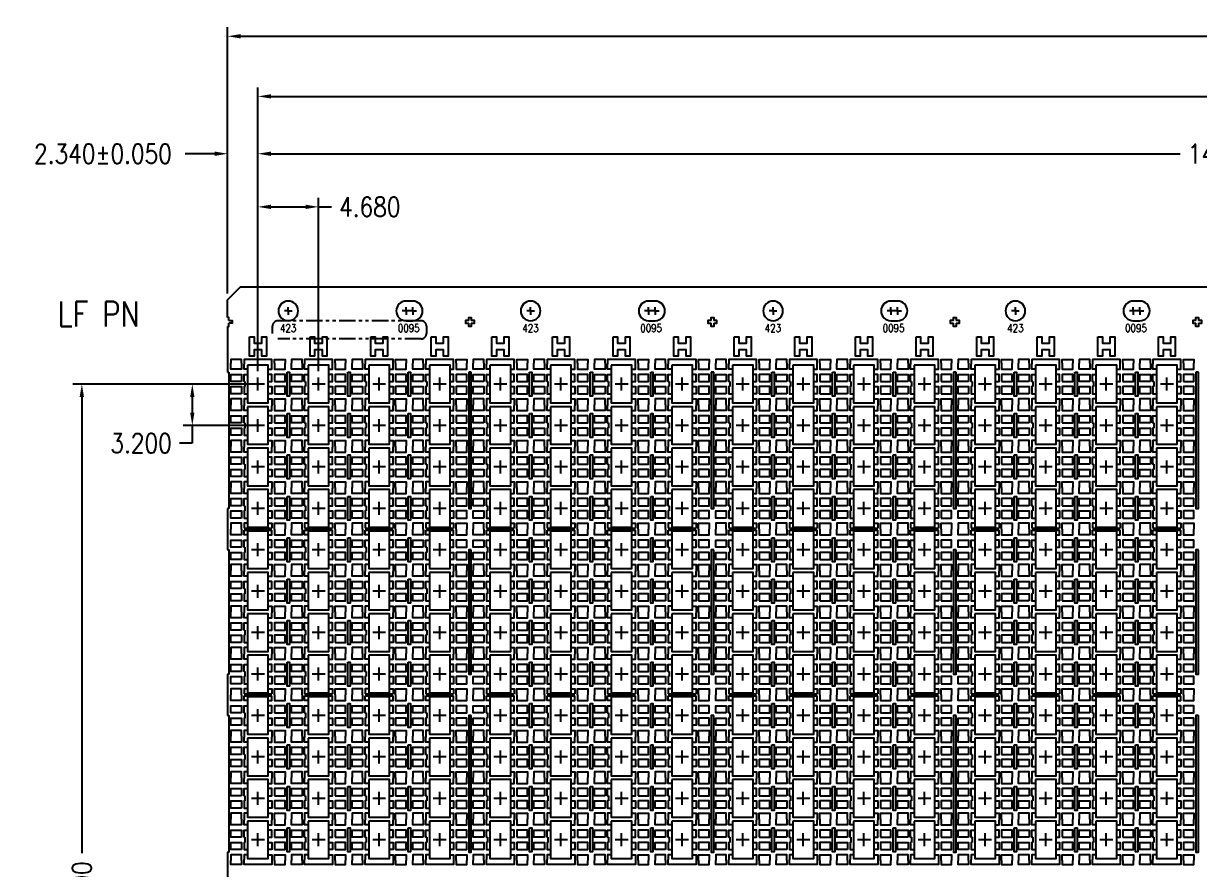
# Model space of a CAD drawing. Extents: x -578 to -250, y -99 to 32.
# Drawn here: x -577.7 to -486.9, y -33.1 to 32.2 of the extents above; entities that cross this region are included whole.
import ezdxf

# ---------------------------------------------------------------- set-up
doc = ezdxf.new("R2010")
doc.units = 0
doc.header["$LTSCALE"] = 5.080001
doc.header["$MEASUREMENT"] = 0
for name, pattern in [('CENTER2', [1.125, 0.75, -0.125, 0.125, -0.125]), ('HIDDEN', [0.375, 0.25, -0.125]), ('PHANTOM', [2.5, 1.25, -0.25, 0.25, -0.25, 0.25, -0.25])]:
    doc.linetypes.add(name, pattern=pattern)
doc.layers.get('0').update_dxf_attribs({"color": 20, "linetype": 'CONTINUOUS'})
doc.layers.get('Defpoints').update_dxf_attribs({"linetype": 'CONTINUOUS'})
for name, color, linetype in [('SH-01_CENTER', 2, 'CENTER2'), ('SH-01_DIM', 4, 'CONTINUOUS'), ('SH-01_NOTES', 3, 'CONTINUOUS'), ('SH-01_OBJECT', 7, 'CONTINUOUS'), ('SH-01_PKG', 5, 'HIDDEN')]:
    doc.layers.add(name, color=color, linetype=linetype)
doc.styles.get("Standard").update_dxf_attribs({"font": 'simplex.shx', "width": 0.82})
doc.dimstyles.new('STANDARD$0', dxfattribs={"dimtxt": 2, "dimasz": 0.5, "dimexe": 0.18, "dimexo": 0.0625, "dimgap": 0.5, "dimtad": 0, "dimtih": 1, "dimtoh": 1, "dimlfac": 16, "dimzin": 0, "dimdsep": 46, "dimtxsty": 'STANDARD', "dimcen": 0.1, "dimadec": 0, "dimazin": 0, "dimtfac": 1, "dimtofl": 0, "dimtmove": 0, "dimatfit": 3, "dimfxl": 1, "dimtolj": 1, "dimtzin": 0, "dimarcsym": 0})

# ---------------------------------------------------------------- blocks, each defined once
blk = doc.blocks.new('*D0')
at = {"layer": 'SH-01_DIM', "color": 0, "linetype": 'ByBlock', "lineweight": -2, "transparency": 16777216}
for p, q in [((26.327, 178.348), (26.327, 198.908)), ((325.847, 178.348), (325.847, 198.908)), ((27.327, 198.208), (168.348, 198.208)), ((324.847, 198.208), (183.171, 198.208))]:
    blk.add_line(p, q, dxfattribs=at)
at = {"layer": 'SH-01_DIM', "color": 0, "transparency": 16777216}
for points in [[(27.327, 198.375), (27.327, 198.042), (26.327, 198.208)], [(324.847, 198.375), (324.847, 198.042), (325.847, 198.208)]]:
    blk.add_solid(points, dxfattribs=at)
at = {"layer": 'SH-01_DIM', "color": 0, "transparency": 16777216, "insert": (175.759, 198.208), "char_height": 1.5, "attachment_point": 5}
blk.add_mtext('\\A1;299.520±0.100', dxfattribs=at)
blk = doc.blocks.new('*D1')
at = {"layer": 'Defpoints', "color": 0, "transparency": 16777216}
for p in [(323.507, 193.564), (28.667, 171.848), (323.507, 171.848)]:
    blk.add_point(p, dxfattribs=at)
at = {"layer": 'SH-01_DIM', "color": 0, "linetype": 'ByBlock', "lineweight": -2, "transparency": 16777216}
for p, q in [((28.667, 172.348), (28.667, 194.264)), ((29.667, 193.564), (168.73, 193.564)), ((322.507, 193.564), (182.887, 193.564)), ((323.507, 172.348), (323.507, 194.264))]:
    blk.add_line(p, q, dxfattribs=at)
at = {"layer": 'SH-01_DIM', "color": 0, "transparency": 16777216}
for points in [[(29.667, 193.731), (29.667, 193.397), (28.667, 193.564)], [(322.507, 193.731), (322.507, 193.397), (323.507, 193.564)]]:
    blk.add_solid(points, dxfattribs=at)
at = {"layer": 'SH-01_DIM', "color": 0, "transparency": 16777216, "insert": (175.809, 193.564), "char_height": 1.5, "attachment_point": 5}
blk.add_mtext('\\A1;294.840±0.050', dxfattribs=at)
blk = doc.blocks.new('*D2')
at = {"layer": 'Defpoints', "color": 0, "transparency": 16777216}
for p in [(28.667, 189.135), (176.087, 179.964), (28.667, 171.848)]:
    blk.add_point(p, dxfattribs=at)
at = {"layer": 'SH-01_DIM', "color": 0, "linetype": 'ByBlock', "lineweight": -2, "transparency": 16777216}
for p, q in [((28.667, 172.348), (28.667, 189.835)), ((176.087, 180.464), (176.087, 189.835)), ((29.667, 189.135), (99.891, 189.135)), ((175.087, 189.135), (107.92, 189.135))]:
    blk.add_line(p, q, dxfattribs=at)
at = {"layer": 'SH-01_DIM', "color": 0, "transparency": 16777216}
for points in [[(29.667, 189.302), (29.667, 188.968), (28.667, 189.135)], [(175.087, 189.302), (175.087, 188.968), (176.087, 189.135)]]:
    blk.add_solid(points, dxfattribs=at)
at = {"layer": 'SH-01_DIM', "color": 0, "transparency": 16777216, "insert": (103.906, 189.135), "char_height": 1.5, "attachment_point": 5}
blk.add_mtext('\\A1;147.420', dxfattribs=at)
blk = doc.blocks.new('*D3')
at = {"layer": 'Defpoints', "color": 0, "transparency": 16777216}
for p in [(33.347, 185.032), (28.667, 171.848), (33.347, 171.848)]:
    blk.add_point(p, dxfattribs=at)
at = {"layer": 'SH-01_DIM', "color": 0, "linetype": 'ByBlock', "lineweight": -2, "transparency": 16777216}
for p, q in [((28.667, 172.348), (28.667, 185.732)), ((33.347, 172.348), (33.347, 185.732)), ((29.667, 185.032), (32.347, 185.032)), ((33.347, 185.032), (34.347, 185.032))]:
    blk.add_line(p, q, dxfattribs=at)
at = {"layer": 'SH-01_DIM', "color": 0, "transparency": 16777216}
for points in [[(29.667, 185.199), (29.667, 184.865), (28.667, 185.032)], [(32.347, 185.199), (32.347, 184.865), (33.347, 185.032)]]:
    blk.add_solid(points, dxfattribs=at)
at = {"layer": 'SH-01_DIM', "color": 0, "transparency": 16777216, "insert": (37.307, 185.032), "char_height": 1.5, "attachment_point": 5}
blk.add_mtext('\\A1;4.680', dxfattribs=at)
blk = doc.blocks.new('*D4')
at = {"layer": 'SH-01_DIM', "color": 0, "linetype": 'ByBlock', "lineweight": -2, "transparency": 16777216}
for p, q in [((26.327, 178.348), (26.327, 189.835)), ((28.667, 172.973), (28.667, 189.835)), ((25.327, 189.135), (23.054, 189.135)), ((29.667, 189.135), (30.667, 189.135))]:
    blk.add_line(p, q, dxfattribs=at)
at = {"layer": 'SH-01_DIM', "color": 0, "transparency": 16777216}
for points in [[(25.327, 189.302), (25.327, 188.968), (26.327, 189.135)], [(29.667, 189.302), (29.667, 188.968), (28.667, 189.135)]]:
    blk.add_solid(points, dxfattribs=at)
at = {"layer": 'SH-01_DIM', "color": 0, "transparency": 16777216, "insert": (16.697, 189.135), "char_height": 1.5, "attachment_point": 5}
blk.add_mtext('\\A1;2.340±0.050', dxfattribs=at)
blk = doc.blocks.new('*D6')
at = {"layer": 'Defpoints', "color": 0, "transparency": 16777216}
for p in [(28.667, 171.348), (23.598, 168.148), (28.667, 168.148)]:
    blk.add_point(p, dxfattribs=at)
at = {"layer": 'SH-01_DIM', "color": 0, "linetype": 'ByBlock', "lineweight": -2, "transparency": 16777216}
for p, q in [((28.167, 171.348), (22.898, 171.348)), ((23.598, 170.348), (23.598, 169.148)), ((28.167, 168.148), (22.898, 168.148)), ((23.598, 168.148), (23.598, 166.773)), ((23.598, 166.773), (22.598, 166.773))]:
    blk.add_line(p, q, dxfattribs=at)
at = {"layer": 'SH-01_DIM', "color": 0, "transparency": 16777216}
for points in [[(23.431, 170.348), (23.764, 170.348), (23.598, 171.348)], [(23.431, 169.148), (23.764, 169.148), (23.598, 168.148)]]:
    blk.add_solid(points, dxfattribs=at)
at = {"layer": 'SH-01_DIM', "color": 0, "transparency": 16777216, "insert": (19.638, 166.773), "char_height": 1.5, "attachment_point": 5}
blk.add_mtext('\\A1;3.200', dxfattribs=at)
blk = doc.blocks.new('*D7')
at = {"layer": 'Defpoints', "color": 0, "transparency": 16777216}
for p in [(28.667, 171.348), (15.065, 91.348), (28.667, 91.348)]:
    blk.add_point(p, dxfattribs=at)
at = {"layer": 'SH-01_DIM', "color": 0, "linetype": 'ByBlock', "lineweight": -2, "transparency": 16777216}
for p, q in [((28.167, 171.348), (14.365, 171.348)), ((15.065, 170.348), (15.065, 135.128)), ((15.065, 92.348), (15.065, 128.037)), ((28.167, 91.348), (14.365, 91.348))]:
    blk.add_line(p, q, dxfattribs=at)
at = {"layer": 'SH-01_DIM', "color": 0, "transparency": 16777216}
for points in [[(14.898, 170.348), (15.232, 170.348), (15.065, 171.348)], [(14.898, 92.348), (15.232, 92.348), (15.065, 91.348)]]:
    blk.add_solid(points, dxfattribs=at)
at = {"layer": 'SH-01_DIM', "color": 0, "transparency": 16777216, "insert": (15.065, 131.582), "char_height": 1.5, "attachment_point": 5, "rotation": 90}
blk.add_mtext('\\A1;80.000', dxfattribs=at)
blk = doc.blocks.new('*U10')
at = {"layer": 'SH-01_OBJECT', "linetype": 'Continuous'}
for points in [[(-0.1, 44.7), (-0.35, 44.7), (-0.35, 44.9), (-0.1, 44.9)], [(0.1, 44.9), (0.1, 45.15), (-0.1, 45.15), (-0.1, 44.9)], [(-0.1, 44.7), (-0.1, 44.45), (0.1, 44.45), (0.1, 44.7)], [(0.1, 44.9), (0.35, 44.9), (0.35, 44.7), (0.1, 44.7)], [(-0.1, 0.1), (-0.35, 0.1), (-0.35, -0.1), (-0.1, -0.1)], [(-0.1, 0.1), (-0.1, 0.35), (0.1, 0.35), (0.1, 0.1)], [(0.1, -0.1), (0.35, -0.1), (0.35, 0.1), (0.1, 0.1)], [(0.1, -0.1), (0.1, -0.35), (-0.1, -0.35), (-0.1, -0.1)], [(-0.1, -44.7), (-0.1, -44.45), (0.1, -44.45), (0.1, -44.7)], [(-0.1, -44.7), (-0.35, -44.7), (-0.35, -44.9), (-0.1, -44.9)], [(0.1, -44.9), (0.1, -45.15), (-0.1, -45.15), (-0.1, -44.9)], [(0.1, -44.9), (0.35, -44.9), (0.35, -44.7), (0.1, -44.7)]]:
    blk.add_lwpolyline(points, dxfattribs=at)
blk = doc.blocks.new('*U11')
at = {"layer": 'SH-01_OBJECT', "color": 0, "linetype": 'ByBlock', "lineweight": -2, "transparency": 16777216}
for p in [(205.92, 0), (224.64, 0), (243.36, 0), (262.08, 0)]:
    blk.add_blockref('*U10', p, dxfattribs=at)
blk = doc.blocks.new('*U23')
at = {"layer": 'SH-01_OBJECT'}
for points in [[(-1.275, 42.225), (-1.275, 42.525), (-2.09, 42.525), (-2.09, 42.225)], [(-1.075, 42.15), (-1.075, 42.525), (1.075, 42.525), (1.075, 42.15)], [(1.275, 42.225), (1.275, 42.525), (2.09, 42.525), (2.09, 42.225)]]:
    blk.add_lwpolyline(points, dxfattribs=at)
blk = doc.blocks.new('*U24')
at = {"color": 0, "linetype": 'ByBlock', "lineweight": -2, "transparency": 16777216}
for p in [(224.64, 0), (229.32, 0), (234, 0), (238.68, 0), (243.36, 0), (248.04, 0), (252.72, 0), (257.4, 0), (262.08, 0), (266.76, 0), (271.44, 0), (276.12, 0), (280.8, 0), (285.48, 0), (290.16, 0), (294.84, 0)]:
    blk.add_blockref('*U23', p, dxfattribs=at)
blk = doc.blocks.new('*U27')
at = {"layer": 'SH-01_CENTER'}
for p, q in [((-0.254, 0), (-0.254, 0.3)), ((0.254, 0), (0.254, 0.3)), ((-0.254, 0), (-0.554, 0)), ((-0.254, 0), (-0.254, -0.3)), ((0.046, 0), (-0.254, 0)), ((0.254, 0), (-0.046, 0)), ((0.254, 0), (0.254, -0.3)), ((0.254, 0), (0.554, 0))]:
    blk.add_line(p, q, dxfattribs=at)
at = {"layer": 'SH-01_OBJECT', "linetype": 'Continuous'}
blk.add_lwpolyline([(-0.254, -0.762), (0.254, -0.762, 1), (0.254, 0.762), (-0.254, 0.762, 1)], format="xyb", close=True, dxfattribs=at)
blk = doc.blocks.new('*U28')
at = {"layer": 'SH-01_OBJECT', "color": 0, "linetype": 'ByBlock', "lineweight": -2, "transparency": 16777216}
for p in [(0, 0), (18.72, 0), (37.44, 0), (56.16, 0)]:
    blk.add_blockref('*U27', p, dxfattribs=at)
blk = doc.blocks.new('*U29')
at = {"layer": 'SH-01_CENTER'}
for q in [(-1.1075, 45.65), (-0.8075, 45.95), (-0.8075, 45.35), (-0.5075, 45.65)]:
    blk.add_line((-0.8075, 45.65), q, dxfattribs=at)
at = {"layer": 'SH-01_OBJECT', "linetype": 'Continuous'}
blk.add_circle((-0.8075, 45.65), 0.762, dxfattribs=at)
blk = doc.blocks.new('*U30')
at = {"color": 0, "linetype": 'ByBlock', "lineweight": -2, "transparency": 16777216}
for p in [(0, 0), (18.72, 0), (37.44, 0), (56.16, 0)]:
    blk.add_blockref('*U29', p, dxfattribs=at)
blk = doc.blocks.new('*U41')
at = {"layer": 'SH-01_OBJECT', "linetype": 'Continuous', "width": 0.82}
blk.add_text('0095', height=0.6, dxfattribs=at).set_placement((-0.902, -0.3))
blk = doc.blocks.new('*U42')
at = {"color": 0, "linetype": 'ByBlock', "lineweight": -2, "transparency": 16777216}
for p in [(0, 0), (18.72, 0), (37.44, 0), (56.16, 0)]:
    blk.add_blockref('*U41', p, dxfattribs=at)
blk = doc.blocks.new('*U43')
at = {"layer": 'SH-01_CENTER', "linetype": 'Continuous'}
for p, q in [((0, -0.5), (0, 0.5)), ((-0.5, 0), (0.5, 0))]:
    blk.add_line(p, q, dxfattribs=at)
at = {"layer": 'SH-01_OBJECT', "linetype": 'Continuous'}
for p, q in [((1.075, 0.2), (1, 0.2)), ((1, 0.2), (1, -0.2))]:
    blk.add_line(p, q, dxfattribs=at)
at = {"layer": 'SH-01_OBJECT'}
for points in [[(-1.275, 1.6), (-1.275, 1.15), (-2.09, 1.15), (-2.09, 1.6)], [(-0.8, 1.15), (-1.075, 1.15), (-1.075, 1.525)], [(0.8, 1.15), (1.075, 1.15), (1.075, 1.525)], [(1.275, 1.6), (1.275, 1.15), (2.09, 1.15), (2.09, 1.6)], [(-0.8, 0.2), (-1.075, 0.2), (-1.075, 0.75), (-0.8, 0.75)], [(1, 0.2), (1.075, 0.2), (1.075, 0.75), (0.8, 0.75)], [(-0.8, -0.2), (-1.075, -0.2), (-1.075, -0.75), (-0.8, -0.75)], [(1, -0.2), (1.075, -0.2), (1.075, -0.75), (0.8, -0.75)], [(-1.275, -1.6), (-1.275, -1.15), (-2.09, -1.15), (-2.09, -1.6)], [(-0.8, -1.15), (-1.075, -1.15), (-1.075, -1.525)], [(0.8, -1.15), (1.075, -1.15), (1.075, -1.525)], [(1.275, -1.6), (1.275, -1.15), (2.09, -1.15), (2.09, -1.6)]]:
    blk.add_lwpolyline(points, dxfattribs=at)
at = {"layer": 'SH-01_OBJECT', "linetype": 'Continuous'}
for points in [[(-1.275, 0.2), (-2.09, 0.2), (-2.09, 0.75), (-1.275, 0.75)], [(1.275, 0.2), (2.09, 0.2), (2.09, 0.75), (1.275, 0.75)], [(-1.275, -0.75), (-2.09, -0.75), (-2.09, -0.2), (-1.275, -0.2)], [(1.275, -0.75), (2.09, -0.75), (2.09, -0.2), (1.275, -0.2)]]:
    blk.add_lwpolyline(points, close=True, dxfattribs=at)
at = {"layer": 'SH-01_PKG'}
blk.add_lwpolyline([(0.8, 1.45), (0.8, -1.45), (-0.8, -1.45), (-0.8, 1.45), (0.8, 1.45)], dxfattribs=at)
at = {"layer": 'SH-01_PKG', "linetype": 'ByBlock'}
blk.add_lwpolyline([(0.8, 1.45), (0.8, -1.45), (-0.8, -1.45), (-0.8, 1.45), (0.8, 1.45)], dxfattribs=at)
blk = doc.blocks.new('*U44')
at = {"layer": 'SH-01_OBJECT', "color": 0, "linetype": 'ByBlock', "lineweight": -2, "transparency": 16777216}
for p in [(224.64, 35.2), (229.32, 35.2), (234, 35.2), (238.68, 35.2), (243.36, 35.2), (248.04, 35.2), (252.72, 35.2), (257.4, 35.2), (262.08, 35.2), (266.76, 35.2), (271.44, 35.2), (276.12, 35.2), (280.8, 35.2), (285.48, 35.2), (290.16, 35.2), (294.84, 35.2), (224.64, 32), (229.32, 32), (234, 32), (238.68, 32), (243.36, 32), (248.04, 32), (252.72, 32), (257.4, 32), (262.08, 32), (266.76, 32), (271.44, 32), (276.12, 32), (280.8, 32), (285.48, 32), (290.16, 32), (294.84, 32), (224.64, 28.8), (229.32, 28.8), (234, 28.8), (238.68, 28.8), (243.36, 28.8), (248.04, 28.8), (252.72, 28.8), (257.4, 28.8), (262.08, 28.8), (266.76, 28.8), (271.44, 28.8), (276.12, 28.8), (280.8, 28.8), (285.48, 28.8), (290.16, 28.8), (294.84, 28.8), (224.64, 25.6), (229.32, 25.6), (234, 25.6), (238.68, 25.6), (243.36, 25.6), (248.04, 25.6), (252.72, 25.6), (257.4, 25.6), (262.08, 25.6), (266.76, 25.6), (271.44, 25.6), (276.12, 25.6), (280.8, 25.6), (285.48, 25.6), (290.16, 25.6), (294.84, 25.6), (224.64, 22.4), (229.32, 22.4), (234, 22.4), (238.68, 22.4), (243.36, 22.4), (248.04, 22.4), (252.72, 22.4), (257.4, 22.4), (262.08, 22.4), (266.76, 22.4), (271.44, 22.4), (276.12, 22.4), (280.8, 22.4), (285.48, 22.4), (290.16, 22.4), (294.84, 22.4), (224.64, 19.2), (229.32, 19.2), (234, 19.2), (238.68, 19.2), (243.36, 19.2), (248.04, 19.2), (252.72, 19.2), (257.4, 19.2), (262.08, 19.2), (266.76, 19.2), (271.44, 19.2), (276.12, 19.2), (280.8, 19.2), (285.48, 19.2), (290.16, 19.2), (294.84, 19.2), (224.64, 16), (229.32, 16), (234, 16), (238.68, 16), (243.36, 16), (248.04, 16), (252.72, 16), (257.4, 16), (262.08, 16), (266.76, 16), (271.44, 16), (276.12, 16), (280.8, 16), (285.48, 16), (290.16, 16), (294.84, 16), (224.64, 12.8), (229.32, 12.8), (234, 12.8), (238.68, 12.8), (243.36, 12.8), (248.04, 12.8), (252.72, 12.8), (257.4, 12.8), (262.08, 12.8), (266.76, 12.8), (271.44, 12.8), (276.12, 12.8), (280.8, 12.8), (285.48, 12.8), (290.16, 12.8), (294.84, 12.8), (224.64, 9.6), (229.32, 9.6), (234, 9.6), (238.68, 9.6), (243.36, 9.6), (248.04, 9.6), (252.72, 9.6), (257.4, 9.6), (262.08, 9.6), (266.76, 9.6), (271.44, 9.6), (276.12, 9.6), (280.8, 9.6), (285.48, 9.6), (290.16, 9.6), (294.84, 9.6), (224.64, 6.4), (229.32, 6.4), (234, 6.4), (238.68, 6.4), (243.36, 6.4), (248.04, 6.4), (252.72, 6.4), (257.4, 6.4), (262.08, 6.4), (266.76, 6.4), (271.44, 6.4), (276.12, 6.4), (280.8, 6.4), (285.48, 6.4), (290.16, 6.4), (294.84, 6.4), (224.64, 3.2), (229.32, 3.2), (234, 3.2), (238.68, 3.2), (243.36, 3.2), (248.04, 3.2), (252.72, 3.2), (257.4, 3.2), (262.08, 3.2), (266.76, 3.2), (271.44, 3.2), (276.12, 3.2), (280.8, 3.2), (285.48, 3.2), (290.16, 3.2), (294.84, 3.2), (224.64, 0), (229.32, 0), (234, 0), (238.68, 0), (243.36, 0), (248.04, 0), (252.72, 0), (257.4, 0), (262.08, 0), (266.76, 0), (271.44, 0), (276.12, 0), (280.8, 0), (285.48, 0), (290.16, 0), (294.84, 0)]:
    blk.add_blockref('*U43', p, dxfattribs=at)
blk = doc.blocks.new('*U45')
at = {"layer": 'SH-01_OBJECT', "linetype": 'Continuous'}
for p, q in [((-1.075, 0.075), (1.075, 0.075)), ((-1.075, -0.075), (1.075, -0.075))]:
    blk.add_line(p, q, dxfattribs=at)
blk = doc.blocks.new('*U46')
at = {"layer": 'SH-01_OBJECT', "color": 0, "linetype": 'ByBlock', "lineweight": -2, "transparency": 16777216}
for p in [(0, 0), (4.68, 0), (9.36, 0), (14.04, 0), (18.72, 0), (23.4, 0), (28.08, 0), (32.76, 0), (37.44, 0), (42.12, 0), (46.8, 0), (51.48, 0), (56.16, 0), (60.84, 0), (65.52, 0), (70.2, 0)]:
    blk.add_blockref('*U45', p, dxfattribs=at)
blk = doc.blocks.new('*U49')
at = {"layer": 'SH-01_OBJECT', "linetype": 'Continuous'}
for p, q in [((-1.075, 0.075), (1.075, 0.075)), ((-1.075, -0.075), (1.075, -0.075))]:
    blk.add_line(p, q, dxfattribs=at)
blk = doc.blocks.new('*U50')
at = {"layer": 'SH-01_OBJECT', "color": 0, "linetype": 'ByBlock', "lineweight": -2, "transparency": 16777216}
for p in [(0, 0), (4.68, 0), (9.36, 0), (14.04, 0), (18.72, 0), (23.4, 0), (28.08, 0), (32.76, 0), (37.44, 0), (42.12, 0), (46.8, 0), (51.48, 0), (56.16, 0), (60.84, 0), (65.52, 0), (70.2, 0)]:
    blk.add_blockref('*U49', p, dxfattribs=at)
blk = doc.blocks.new('*U47')
at = {"layer": 'SH-01_OBJECT', "linetype": 'Continuous'}
for p, q in [((-1.075, 16.075), (-1.075, 15.925)), ((1.075, 16.075), (1.075, 15.925)), ((-1.075, 12.875), (-1.075, 12.725)), ((1.075, 12.875), (1.075, 12.725)), ((-1.075, 9.675), (-1.075, 9.525)), ((1.075, 9.675), (1.075, 9.525)), ((-1.075, 3.275), (-1.075, 3.125)), ((1.075, 3.275), (1.075, 3.125)), ((-1.075, 0.075), (-1.075, -0.075)), ((1.075, 0.075), (1.075, -0.075)), ((-1.075, -3.125), (-1.075, -3.275)), ((1.075, -3.125), (1.075, -3.275)), ((-1.075, -9.525), (-1.075, -9.675)), ((1.075, -9.525), (1.075, -9.675)), ((-1.075, -12.725), (-1.075, -12.875)), ((1.075, -12.725), (1.075, -12.875)), ((-1.075, -15.925), (-1.075, -16.075)), ((1.075, -15.925), (1.075, -16.075))]:
    blk.add_line(p, q, dxfattribs=at)
blk = doc.blocks.new('*U48')
at = {"layer": 'SH-01_OBJECT', "color": 0, "linetype": 'ByBlock', "lineweight": -2, "transparency": 16777216}
for p in [(0, 0), (4.68, 0), (9.36, 0), (14.04, 0), (18.72, 0), (23.4, 0), (28.08, 0), (32.76, 0), (37.44, 0), (42.12, 0), (46.8, 0), (51.48, 0), (56.16, 0), (60.84, 0), (65.52, 0), (70.2, 0)]:
    blk.add_blockref('*U47', p, dxfattribs=at)
blk = doc.blocks.new('*U51')
at = {"layer": 'SH-01_OBJECT', "linetype": 'Continuous'}
for points in [[(-4.77, 18.525), (-4.59, 18.525), (-4.59, 16.675), (-4.77, 16.675)], [(-0.09, 18.525), (0.09, 18.525), (0.09, 16.675), (-0.09, 16.675)], [(4.59, 18.525), (4.77, 18.525), (4.77, 16.675), (4.59, 16.675)], [(-4.77, 15.325), (-4.59, 15.325), (-4.59, 13.475), (-4.77, 13.475)], [(-0.09, 15.325), (0.09, 15.325), (0.09, 13.475), (-0.09, 13.475)], [(4.59, 15.325), (4.77, 15.325), (4.77, 13.475), (4.59, 13.475)], [(-4.77, 12.125), (-4.59, 12.125), (-4.59, 10.275), (-4.77, 10.275)], [(-0.09, 12.125), (0.09, 12.125), (0.09, 10.275), (-0.09, 10.275)], [(4.59, 12.125), (4.77, 12.125), (4.77, 10.275), (4.59, 10.275)], [(-4.77, 8.925), (-4.59, 8.925), (-4.59, 7.075), (-4.77, 7.075)], [(-0.09, 8.925), (0.09, 8.925), (0.09, 7.075), (-0.09, 7.075)], [(4.59, 8.925), (4.77, 8.925), (4.77, 7.075), (4.59, 7.075)], [(-4.77, 5.725), (-4.59, 5.725), (-4.59, 3.875), (-4.77, 3.875)], [(-0.09, 5.725), (0.09, 5.725), (0.09, 3.875), (-0.09, 3.875)], [(4.59, 5.725), (4.77, 5.725), (4.77, 3.875), (4.59, 3.875)], [(-4.77, 2.525), (-4.59, 2.525), (-4.59, 0.675), (-4.77, 0.675)], [(-0.09, 2.525), (0.09, 2.525), (0.09, 0.675), (-0.09, 0.675)], [(4.59, 2.525), (4.77, 2.525), (4.77, 0.675), (4.59, 0.675)], [(-4.77, -0.675), (-4.59, -0.675), (-4.59, -2.525), (-4.77, -2.525)], [(-0.09, -0.675), (0.09, -0.675), (0.09, -2.525), (-0.09, -2.525)], [(4.59, -0.675), (4.77, -0.675), (4.77, -2.525), (4.59, -2.525)], [(-4.77, -3.875), (-4.59, -3.875), (-4.59, -5.725), (-4.77, -5.725)], [(-0.09, -3.875), (0.09, -3.875), (0.09, -5.725), (-0.09, -5.725)], [(4.59, -3.875), (4.77, -3.875), (4.77, -5.725), (4.59, -5.725)], [(-4.77, -7.075), (-4.59, -7.075), (-4.59, -8.925), (-4.77, -8.925)], [(-0.09, -7.075), (0.09, -7.075), (0.09, -8.925), (-0.09, -8.925)], [(4.59, -7.075), (4.77, -7.075), (4.77, -8.925), (4.59, -8.925)], [(-4.77, -10.275), (-4.59, -10.275), (-4.59, -12.125), (-4.77, -12.125)], [(-0.09, -10.275), (0.09, -10.275), (0.09, -12.125), (-0.09, -12.125)], [(4.59, -10.275), (4.77, -10.275), (4.77, -12.125), (4.59, -12.125)], [(-4.77, -13.475), (-4.59, -13.475), (-4.59, -15.325), (-4.77, -15.325)], [(-0.09, -13.475), (0.09, -13.475), (0.09, -15.325), (-0.09, -15.325)], [(4.59, -13.475), (4.77, -13.475), (4.77, -15.325), (4.59, -15.325)], [(-4.77, -16.675), (-4.59, -16.675), (-4.59, -18.525), (-4.77, -18.525)], [(-0.09, -16.675), (0.09, -16.675), (0.09, -18.525), (-0.09, -18.525)], [(4.59, -16.675), (4.77, -16.675), (4.77, -18.525), (4.59, -18.525)]]:
    blk.add_lwpolyline(points, close=True, dxfattribs=at)
blk = doc.blocks.new('*U52')
at = {"layer": 'SH-01_OBJECT', "color": 0, "linetype": 'ByBlock', "lineweight": -2, "transparency": 16777216}
for p in [(0, 0), (18.72, 0), (37.44, 0), (56.16, 0)]:
    blk.add_blockref('*U51', p, dxfattribs=at)
blk = doc.blocks.new('*U53')
at = {"layer": 'SH-01_OBJECT', "linetype": 'Continuous', "width": 0.82}
blk.add_text('423', height=0.6, dxfattribs=at).set_placement((-0.633, -0.3))
blk = doc.blocks.new('*U54')
at = {"color": 0, "linetype": 'ByBlock', "lineweight": -2, "transparency": 16777216}
for p in [(0, 0), (18.72, 0), (37.44, 0), (56.16, 0)]:
    blk.add_blockref('*U53', p, dxfattribs=at)
blk = doc.blocks.new('*U55')
at = {"layer": 'SH-01_OBJECT'}
for points in [[(-0.1, 40.925), (-0.1, 30.4), (0.1, 30.4), (0.1, 40.925)], [(0.1, 40.925), (-0.1, 40.925)], [(-0.1, -40.925), (-0.1, -30.4), (0.1, -30.4), (0.1, -40.925)], [(0.1, -40.925), (-0.1, -40.925)]]:
    blk.add_lwpolyline(points, dxfattribs=at)
for points in [[(0.1, 27.2), (-0.1, 27.2), (-0.1, 17.6), (0.1, 17.6)], [(0.1, 14.4), (-0.1, 14.4), (-0.1, 3.85), (0.1, 3.85)], [(0.1, -14.4), (-0.1, -14.4), (-0.1, -3.85), (0.1, -3.85)], [(0.1, -27.2), (-0.1, -27.2), (-0.1, -17.6), (0.1, -17.6)]]:
    blk.add_lwpolyline(points, close=True, dxfattribs=at)
blk = doc.blocks.new('*U56')
at = {"color": 0, "linetype": 'ByBlock', "lineweight": -2, "transparency": 16777216}
for p in [(0, 0), (18.72, 0), (37.44, 0), (56.16, 0)]:
    blk.add_blockref('*U55', p, dxfattribs=at)
blk = doc.blocks.new('*U57')
at = {"layer": 'SH-01_OBJECT'}
blk.add_lwpolyline([(-0.65, -0.75), (-0.3, -0.75), (-0.3, -0.25), (0.3, -0.25), (0.3, -0.75), (0.65, -0.75), (0.65, 0.75), (0.3, 0.75), (0.3, 0.25), (-0.3, 0.25), (-0.3, 0.75), (-0.65, 0.75)], close=True, dxfattribs=at)
blk = doc.blocks.new('*U58')
at = {"color": 0, "linetype": 'ByBlock', "lineweight": -2, "transparency": 16777216}
for p in [(0, 0), (4.68, 0), (9.36, 0), (14.04, 0), (18.72, 0), (23.4, 0), (28.08, 0), (32.76, 0), (37.44, 0), (42.12, 0), (46.8, 0), (51.48, 0), (56.16, 0), (60.84, 0), (65.52, 0), (70.2, 0)]:
    blk.add_blockref('*U57', p, dxfattribs=at)

msp = doc.modelspace()

# ---------------------------------------------------------------- linework, layer by layer
at = {"layer": 'SH-01_NOTES', "linetype": 'PHANTOM', "ltscale": 0.2}
for p, q in [((-547.0187, 9.2481), (-558.1059, 9.2481)), ((-558.5059, 8.2593), (-558.5059, 8.8481)), ((-546.6187, 8.8481), (-546.6187, 8.2593)), ((-547.0187, 7.8593), (-558.1059, 7.8593))]:
    msp.add_line(p, q, dxfattribs=at)
for centre, start, end in [((-558.1059, 8.8481), 90, 180), ((-547.0187, 8.8481), 360, 90), ((-547.0187, 8.2593), 270, 360)]:
    msp.add_arc(centre, 0.4, start, end, dxfattribs=at)
at = {"layer": 'SH-01_OBJECT'}
for points in [[(-561.9713, 9.5168), (-561.9713, 10.8668), (-560.9713, 11.8668), (-263.4513, 11.8668), (-262.4513, 10.8668), (-262.4513, 9.5168)], [(-561.9713, 8.8168), (-561.9713, 6.8918), (-561.9713, 6.8918), (-561.9713, 5.2918)], [(-560.9063, 5.9668), (-560.9063, 6.2668), (-561.7213, 6.2668), (-561.7213, 5.9668)], [(-558.5563, 5.8918), (-558.5563, 6.2668), (-560.7063, 6.2668), (-560.7063, 5.8918)], [(-558.3563, 5.9668), (-558.3563, 6.2668), (-557.5413, 6.2668), (-557.5413, 5.9668)], [(-556.2263, 5.9668), (-556.2263, 6.2668), (-557.0413, 6.2668), (-557.0413, 5.9668)], [(-553.8763, 5.8918), (-553.8763, 6.2668), (-556.0263, 6.2668), (-556.0263, 5.8918)], [(-553.6763, 5.9668), (-553.6763, 6.2668), (-552.8613, 6.2668), (-552.8613, 5.9668)], [(-551.5463, 5.9668), (-551.5463, 6.2668), (-552.3613, 6.2668), (-552.3613, 5.9668)], [(-549.1963, 5.8918), (-549.1963, 6.2668), (-551.3463, 6.2668), (-551.3463, 5.8918)], [(-548.9963, 5.9668), (-548.9963, 6.2668), (-548.1813, 6.2668), (-548.1813, 5.9668)], [(-546.8663, 5.9668), (-546.8663, 6.2668), (-547.6813, 6.2668), (-547.6813, 5.9668)], [(-544.5163, 5.8918), (-544.5163, 6.2668), (-546.6663, 6.2668), (-546.6663, 5.8918)], [(-544.3163, 5.9668), (-544.3163, 6.2668), (-543.5013, 6.2668), (-543.5013, 5.9668)], [(-542.1863, 5.9668), (-542.1863, 6.2668), (-543.0013, 6.2668), (-543.0013, 5.9668)], [(-539.8363, 5.8918), (-539.8363, 6.2668), (-541.9863, 6.2668), (-541.9863, 5.8918)], [(-539.6363, 5.9668), (-539.6363, 6.2668), (-538.8213, 6.2668), (-538.8213, 5.9668)], [(-537.5063, 5.9668), (-537.5063, 6.2668), (-538.3213, 6.2668), (-538.3213, 5.9668)], [(-535.1563, 5.8918), (-535.1563, 6.2668), (-537.3063, 6.2668), (-537.3063, 5.8918)], [(-534.9563, 5.9668), (-534.9563, 6.2668), (-534.1413, 6.2668), (-534.1413, 5.9668)], [(-532.8263, 5.9668), (-532.8263, 6.2668), (-533.6413, 6.2668), (-533.6413, 5.9668)], [(-530.4763, 5.8918), (-530.4763, 6.2668), (-532.6263, 6.2668), (-532.6263, 5.8918)], [(-530.2763, 5.9668), (-530.2763, 6.2668), (-529.4613, 6.2668), (-529.4613, 5.9668)], [(-528.1463, 5.9668), (-528.1463, 6.2668), (-528.9613, 6.2668), (-528.9613, 5.9668)], [(-525.7963, 5.8918), (-525.7963, 6.2668), (-527.9463, 6.2668), (-527.9463, 5.8918)], [(-525.5963, 5.9668), (-525.5963, 6.2668), (-524.7813, 6.2668), (-524.7813, 5.9668)], [(-523.4663, 5.9668), (-523.4663, 6.2668), (-524.2813, 6.2668), (-524.2813, 5.9668)], [(-521.1163, 5.8918), (-521.1163, 6.2668), (-523.2663, 6.2668), (-523.2663, 5.8918)], [(-520.9163, 5.9668), (-520.9163, 6.2668), (-520.1013, 6.2668), (-520.1013, 5.9668)], [(-518.7863, 5.9668), (-518.7863, 6.2668), (-519.6013, 6.2668), (-519.6013, 5.9668)], [(-516.4363, 5.8918), (-516.4363, 6.2668), (-518.5863, 6.2668), (-518.5863, 5.8918)], [(-516.2363, 5.9668), (-516.2363, 6.2668), (-515.4213, 6.2668), (-515.4213, 5.9668)], [(-514.1063, 5.9668), (-514.1063, 6.2668), (-514.9213, 6.2668), (-514.9213, 5.9668)], [(-511.7563, 5.8918), (-511.7563, 6.2668), (-513.9063, 6.2668), (-513.9063, 5.8918)], [(-511.5563, 5.9668), (-511.5563, 6.2668), (-510.7413, 6.2668), (-510.7413, 5.9668)], [(-509.4263, 5.9668), (-509.4263, 6.2668), (-510.2413, 6.2668), (-510.2413, 5.9668)], [(-507.0763, 5.8918), (-507.0763, 6.2668), (-509.2263, 6.2668), (-509.2263, 5.8918)], [(-506.8763, 5.9668), (-506.8763, 6.2668), (-506.0613, 6.2668), (-506.0613, 5.9668)], [(-504.7463, 5.9668), (-504.7463, 6.2668), (-505.5613, 6.2668), (-505.5613, 5.9668)], [(-502.3963, 5.8918), (-502.3963, 6.2668), (-504.5463, 6.2668), (-504.5463, 5.8918)], [(-502.1963, 5.9668), (-502.1963, 6.2668), (-501.3813, 6.2668), (-501.3813, 5.9668)], [(-500.0663, 5.9668), (-500.0663, 6.2668), (-500.8813, 6.2668), (-500.8813, 5.9668)], [(-497.7163, 5.8918), (-497.7163, 6.2668), (-499.8663, 6.2668), (-499.8663, 5.8918)], [(-497.5163, 5.9668), (-497.5163, 6.2668), (-496.7013, 6.2668), (-496.7013, 5.9668)], [(-495.3863, 5.9668), (-495.3863, 6.2668), (-496.2013, 6.2668), (-496.2013, 5.9668)], [(-493.0363, 5.8918), (-493.0363, 6.2668), (-495.1863, 6.2668), (-495.1863, 5.8918)], [(-492.8363, 5.9668), (-492.8363, 6.2668), (-492.0213, 6.2668), (-492.0213, 5.9668)], [(-490.7063, 5.9668), (-490.7063, 6.2668), (-491.5213, 6.2668), (-491.5213, 5.9668)], [(-488.3563, 5.8918), (-488.3563, 6.2668), (-490.5063, 6.2668), (-490.5063, 5.8918)], [(-488.1563, 5.9668), (-488.1563, 6.2668), (-487.3413, 6.2668), (-487.3413, 5.9668)], [(-561.8713, 5.2918), (-561.8713, -5.2332), (-561.9713, -5.2332)], [(-561.9713, 5.2918), (-561.8713, 5.2918)], [(-561.9713, -5.2332), (-561.9713, -8.4332)], [(-561.9713, -8.4332), (-561.8713, -8.4332), (-561.8713, -18.0332), (-561.9713, -18.0332)], [(-561.9713, -18.0332), (-561.9713, -21.2332)], [(-561.9713, -21.2332), (-561.8713, -21.2332), (-561.8713, -31.7832), (-561.9713, -31.7832)], [(-561.9713, -31.7832), (-561.9713, -33.7082), (-561.9713, -33.7082), (-561.9713, -35.2832)], [(-560.9063, -32.4332), (-560.9063, -31.9832), (-561.7213, -31.9832), (-561.7213, -32.4332)], [(-558.3563, -32.4332), (-558.3563, -31.9832), (-557.5413, -31.9832), (-557.5413, -32.4332)], [(-556.2263, -32.4332), (-556.2263, -31.9832), (-557.0413, -31.9832), (-557.0413, -32.4332)], [(-553.6763, -32.4332), (-553.6763, -31.9832), (-552.8613, -31.9832), (-552.8613, -32.4332)], [(-551.5463, -32.4332), (-551.5463, -31.9832), (-552.3613, -31.9832), (-552.3613, -32.4332)], [(-548.9963, -32.4332), (-548.9963, -31.9832), (-548.1813, -31.9832), (-548.1813, -32.4332)], [(-546.8663, -32.4332), (-546.8663, -31.9832), (-547.6813, -31.9832), (-547.6813, -32.4332)], [(-544.3163, -32.4332), (-544.3163, -31.9832), (-543.5013, -31.9832), (-543.5013, -32.4332)], [(-542.1863, -32.4332), (-542.1863, -31.9832), (-543.0013, -31.9832), (-543.0013, -32.4332)], [(-539.6363, -32.4332), (-539.6363, -31.9832), (-538.8213, -31.9832), (-538.8213, -32.4332)], [(-537.5063, -32.4332), (-537.5063, -31.9832), (-538.3213, -31.9832), (-538.3213, -32.4332)], [(-534.9563, -32.4332), (-534.9563, -31.9832), (-534.1413, -31.9832), (-534.1413, -32.4332)], [(-532.8263, -32.4332), (-532.8263, -31.9832), (-533.6413, -31.9832), (-533.6413, -32.4332)], [(-530.2763, -32.4332), (-530.2763, -31.9832), (-529.4613, -31.9832), (-529.4613, -32.4332)], [(-528.1463, -32.4332), (-528.1463, -31.9832), (-528.9613, -31.9832), (-528.9613, -32.4332)], [(-525.5963, -32.4332), (-525.5963, -31.9832), (-524.7813, -31.9832), (-524.7813, -32.4332)], [(-523.4663, -32.4332), (-523.4663, -31.9832), (-524.2813, -31.9832), (-524.2813, -32.4332)], [(-520.9163, -32.4332), (-520.9163, -31.9832), (-520.1013, -31.9832), (-520.1013, -32.4332)], [(-518.7863, -32.4332), (-518.7863, -31.9832), (-519.6013, -31.9832), (-519.6013, -32.4332)], [(-516.2363, -32.4332), (-516.2363, -31.9832), (-515.4213, -31.9832), (-515.4213, -32.4332)], [(-514.1063, -32.4332), (-514.1063, -31.9832), (-514.9213, -31.9832), (-514.9213, -32.4332)], [(-511.5563, -32.4332), (-511.5563, -31.9832), (-510.7413, -31.9832), (-510.7413, -32.4332)], [(-509.4263, -32.4332), (-509.4263, -31.9832), (-510.2413, -31.9832), (-510.2413, -32.4332)], [(-506.8763, -32.4332), (-506.8763, -31.9832), (-506.0613, -31.9832), (-506.0613, -32.4332)], [(-504.7463, -32.4332), (-504.7463, -31.9832), (-505.5613, -31.9832), (-505.5613, -32.4332)], [(-502.1963, -32.4332), (-502.1963, -31.9832), (-501.3813, -31.9832), (-501.3813, -32.4332)], [(-500.0663, -32.4332), (-500.0663, -31.9832), (-500.8813, -31.9832), (-500.8813, -32.4332)], [(-497.5163, -32.4332), (-497.5163, -31.9832), (-496.7013, -31.9832), (-496.7013, -32.4332)], [(-495.3863, -32.4332), (-495.3863, -31.9832), (-496.2013, -31.9832), (-496.2013, -32.4332)], [(-492.8363, -32.4332), (-492.8363, -31.9832), (-492.0213, -31.9832), (-492.0213, -32.4332)], [(-490.7063, -32.4332), (-490.7063, -31.9832), (-491.5213, -31.9832), (-491.5213, -32.4332)], [(-488.1563, -32.4332), (-488.1563, -31.9832), (-487.3413, -31.9832), (-487.3413, -32.4332)]]:
    msp.add_lwpolyline(points, dxfattribs=at)
at = {"layer": 'SH-01_OBJECT', "linetype": 'Continuous'}
for points in [[(-561.8713, 9.2668), (-561.8713, 9.5168), (-561.9713, 9.5168)], [(-561.8713, 9.2668), (-561.6213, 9.2668), (-561.6213, 9.0668), (-561.8713, 9.0668)], [(-561.9713, 8.8168), (-561.8713, 8.8168), (-561.8713, 9.0668)]]:
    msp.add_lwpolyline(points, dxfattribs=at)

# ---------------------------------------------------------------- block references
at = {"xscale": -1, "rotation": 180}
for name, p in [('*U30', (-556.4838, 55.6668)), ('*U58', (-559.6313, 7.2668))]:
    msp.add_blockref(name, p, dxfattribs=at)
at = {"linetype": 'Continuous'}
for name, p in [('*U54', (-557.2995, 8.6845)), ('*U42', (-547.9241, 8.6845)), ('*U56', (-543.2513, -35.6332))]:
    msp.add_blockref(name, p, dxfattribs=at)
at = {"rotation": 179.9999999948641}
msp.add_blockref('*U24', (-264.7913, 9.7918), dxfattribs=at)
at = {"layer": 'SH-01_OBJECT'}
msp.add_blockref('*U28', (-547.9313, 10.0168), dxfattribs=at)
at = {"layer": 'SH-01_OBJECT', "linetype": 'Continuous', "xscale": -1, "rotation": 359.9999999948642}
for name, p in [('*U11', (-281.1715, -35.6332)), ('*U44', (-264.7913, -30.8332))]:
    msp.add_blockref(name, p, dxfattribs=at)
at = {"layer": 'SH-01_OBJECT', "linetype": 'Continuous'}
for name, p in [('*U52', (-552.6113, -13.2332)), ('*U48', (-559.6313, -13.2332)), ('*U50', (-559.6313, -6.8332)), ('*U46', (-559.6313, -19.6332))]:
    msp.add_blockref(name, p, dxfattribs=at)

# ---------------------------------------------------------------- texts
at = {"layer": 'SH-01_NOTES', "insert": (-568.7536, 8.8183), "char_height": 1.92, "attachment_point": 9}
msp.add_mtext('LF PN', dxfattribs=at)

# ---------------------------------------------------------------- dimensions: what is measured, and where the dimension line sits
at = {"layer": 'SH-01_DIM'}
for base, p1, p2, angle, override, picture, middle in [((-262.4513, 31.2275), (-561.9713, 10.8668), (-262.4513, 10.8668), 360, {"dimtxt": 1.5, "dimasz": 1, "dimexe": 0.7, "dimexo": 0.5, "dimdec": 3, "dimlfac": 1, "dimcen": 1, "dimdle": 3, "dimtol": 1, "dimtp": 0.1, "dimtm": 0.1, "dimtdec": 3, "dimarcsym": 1}, '*D0', (-412.5388, 31.2275)), ((-264.7913, 26.5831), (-559.6313, 4.8668), (-264.7913, 4.8668), 360, {"dimtxt": 1.5, "dimasz": 1, "dimexe": 0.7, "dimexo": 0.5, "dimgap": 0.05, "dimdec": 3, "dimlfac": 1, "dimcen": 1, "dimdle": 3, "dimtol": 1, "dimtp": 0.05, "dimtm": 0.05, "dimtdec": 3, "dimarcsym": 1}, '*D1', (-412.4893, 26.5831)), ((-561.9713, 22.1542), (-559.6313, 5.4918), (-561.9713, 10.8668), 360, {"dimtxt": 1.5, "dimasz": 1, "dimexe": 0.7, "dimexo": 0.5, "dimdec": 3, "dimlfac": 1, "dimcen": 1, "dimdle": 3, "dimtol": 1, "dimtp": 0.05, "dimtm": 0.05, "dimtdec": 3, "dimarcsym": 1}, '*D4', (-571.601, 22.1542)), ((-559.6313, 22.1542), (-412.2113, 12.9834), (-559.6313, 4.8668), 360, {"dimtxt": 1.5, "dimasz": 1, "dimexe": 0.7, "dimexo": 0.5, "dimdec": 3, "dimlfac": 1, "dimcen": 1, "dimdle": 3, "dimtdec": 3, "dimarcsym": 1}, '*D2', (-484.3924, 22.1542)), ((-554.9513, 18.0511), (-559.6313, 4.8668), (-554.9513, 4.8668), 360, {"dimtxt": 1.5, "dimasz": 1, "dimexe": 0.7, "dimexo": 0.5, "dimdec": 3, "dimlfac": 1, "dimcen": 1, "dimdle": 3, "dimtdec": 3, "dimarcsym": 1}, '*D3', (-550.9913, 18.0511)), ((-573.2331, -75.6332), (-559.6313, 4.3668), (-559.6313, -75.6332), 90, {"dimtxt": 1.5, "dimasz": 1, "dimexe": 0.7, "dimexo": 0.5, "dimtih": 0, "dimdec": 3, "dimlfac": 1, "dimcen": 1, "dimdle": 3, "dimtdec": 3, "dimarcsym": 1}, '*D7', (-573.2331, -35.3986)), ((-564.7004, 1.1668), (-559.6313, 4.3668), (-559.6313, 1.1668), 90, {"dimtxt": 1.5, "dimasz": 1, "dimexe": 0.7, "dimexo": 0.5, "dimtih": 0, "dimdec": 3, "dimlfac": 1, "dimcen": 1, "dimdle": 3, "dimtdec": 3, "dimarcsym": 1}, '*D6', (-568.6604, -0.2082))]:
    dim = msp.add_linear_dim(base=base, p1=p1, p2=p2, angle=angle, dimstyle='STANDARD$0', override=override, dxfattribs=at)
    dim.commit()
    dim.dimension.update_dxf_attribs({"geometry": picture, "text_midpoint": middle, "dimtype": 128, "insert": (-588.2982, -166.9809)})

doc.saveas('drawing.dxf')
